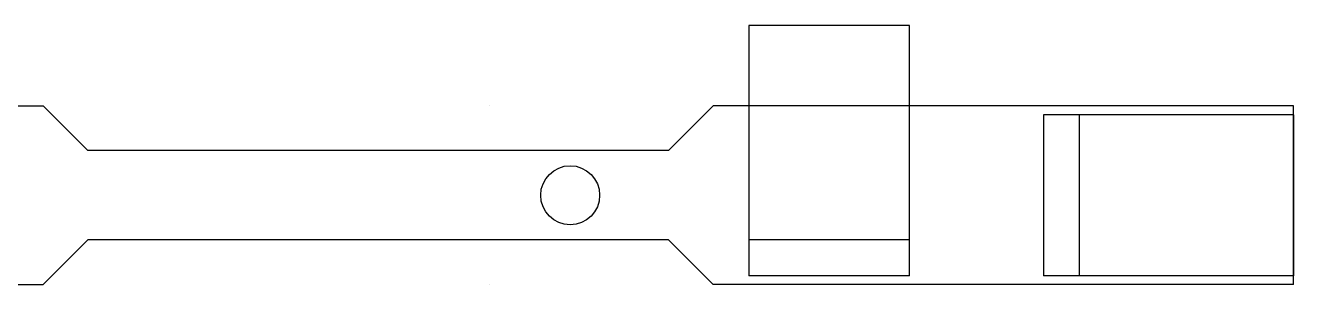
# Model space of a CAD drawing. Header units: inches. Extents: x 14 to 174, y 9 to 40.
# Drawn here: x 103.1 to 174.1, y 25.3 to 39.8 of the extents above; entities that cross this region are included whole.
import ezdxf

# ---------------------------------------------------------------- set-up
doc = ezdxf.new("R2010")
doc.units = ezdxf.units.IN
doc.header["$MEASUREMENT"] = 0
doc.layers.add('功能孔', color=60, linetype='Continuous')
doc.layers.add('孔', color=50, linetype='Continuous')

msp = doc.modelspace()

# ---------------------------------------------------------------- linework, layer by layer
for p, q in [((84.12801, 35.2603), (104.12801, 35.2603)), ((106.62801, 32.7603), (104.12801, 35.2603)), ((129.12801, 35.2603), (129.12801, 35.2603)), ((141.62801, 35.2603), (139.12801, 32.7603)), ((174.12801, 35.2603), (141.62801, 35.2603)), ((141.62801, 35.2603), (141.62801, 35.2603)), ((174.12801, 25.2603), (174.12801, 35.2603)), ((139.12801, 32.7603), (106.62801, 32.7603)), ((106.62801, 27.7603), (104.12801, 25.2603)), ((139.12801, 27.7603), (106.62801, 27.7603)), ((141.62801, 25.2603), (139.12801, 27.7603)), ((84.12801, 25.2603), (104.12801, 25.2603)), ((129.12801, 25.2603), (129.12801, 25.2603)), ((174.12801, 25.2603), (141.62801, 25.2603)), ((141.62801, 25.2603), (141.62801, 25.2603))]:
    msp.add_line(p, q)
at = {"layer": '功能孔'}
for p, q in [((143.62801, 39.7603), (143.62801, 27.7603)), ((152.62801, 39.7603), (143.62801, 39.7603)), ((152.62801, 27.7603), (152.62801, 39.7603)), ((174.12801, 34.7603), (160.12801, 34.7603)), ((160.12801, 34.7603), (160.12801, 25.7603)), ((162.12801, 34.7603), (162.12801, 25.7603)), ((174.12801, 34.7603), (174.12801, 25.7603)), ((152.62801, 27.7603), (143.62801, 27.7603)), ((143.62801, 27.7603), (143.62801, 25.7603)), ((152.62801, 25.7603), (152.62801, 27.7603)), ((152.62801, 25.7603), (143.62801, 25.7603)), ((174.12801, 25.7603), (160.12801, 25.7603))]:
    msp.add_line(p, q, dxfattribs=at)
at = {"layer": '孔'}
msp.add_circle((133.62801, 30.2603), 1.65, dxfattribs=at)

doc.saveas('drawing.dxf')
